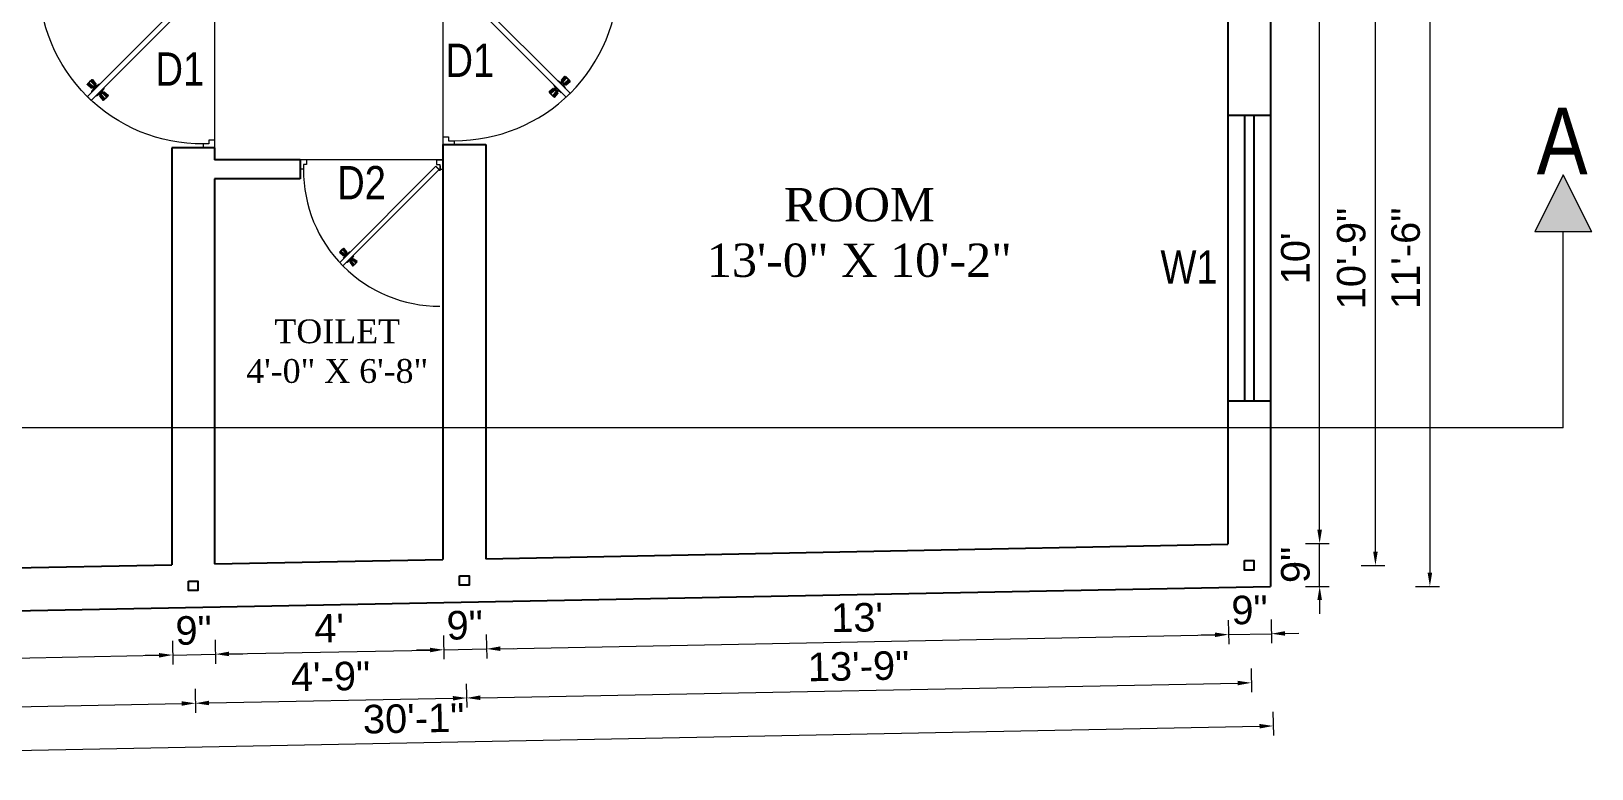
# Model space of a CAD drawing. Header units: inches. Extents: x 392906 to 410488, y -52747 to -40742.
# Drawn here: x 398750.4 to 399078.5, y -52379.1 to -52224.1 of the extents above; entities that cross this region are included whole.
import ezdxf

# ---------------------------------------------------------------- set-up
doc = ezdxf.new("R2010")
doc.units = ezdxf.units.IN
doc.header["$LTSCALE"] = 2
doc.header["$MEASUREMENT"] = 0
doc.header["$PDMODE"] = 34
doc.layers.get('0').update_dxf_attribs({"linetype": 'CONTINUOUS'})
doc.layers.get('DEFPOINTS').update_dxf_attribs({"color": 141, "linetype": 'CONTINUOUS'})
for name, color, linetype, lineweight in [('DOOR & WIN', 1, 'CONTINUOUS', 25), ('PUERTAS', 7, 'CONTINUOUS', 9), ('steps', 253, 'CONTINUOUS', 20)]:
    doc.layers.add(name, color=color, linetype=linetype, lineweight=lineweight)
doc.styles.add('Lettring Text', font='arial.ttf')
doc.styles.get("Standard").update_dxf_attribs({"font": 'ARIALN.TTF'})
doc.dimstyles.new('Copy of Standard', dxfattribs={"dimtxt": 6, "dimasz": 2.875, "dimexe": 2, "dimexo": 4, "dimgap": 2, "dimtad": 1, "dimdec": 0, "dimrnd": 1, "dimzin": 0, "dimdsep": 46, "dimlunit": 4, "dimtxsty": 'Lettring Text', "dimcen": 0.1, "dimclrd": 7, "dimclre": 7, "dimclrt": 7, "dimazin": 0, "dimtfac": 0.645, "dimtdec": 0, "dimtmove": 1, "dimatfit": 0, "dimfxl": 3, "dimfxlon": 1, "dimtfillclr": 256, "dimtolj": 1, "dimtzin": 0, "dimlwd": -1, "dimlwe": -1, "dimarcsym": 2})

# ---------------------------------------------------------------- blocks, each defined once
blk = doc.blocks.new('3ft')
at = {"layer": 'PUERTAS', "color": 6}
for p, q in [((1.01, 2.52), (25.23, 26.74)), ((26.05, 25.92), (25.23, 26.74)), ((26.05, 25.92), (1.77, 1.64)), ((0, 2.4), (0, 0)), ((0.72, 2.4), (0, 2.4)), ((1.6, 0), (0, 0)), ((0.72, 1.52), (0.72, 2.44)), ((0.8, 1.52), (0.72, 1.52)), ((0.8, 1.52), (0.8, 2.41)), ((0.8, 1.2), (0.8, 1.52)), ((1.6, 1.2), (0.8, 1.2)), ((1.57, 1.84), (0.94, 2.47)), ((1.63, 1.89), (0.97, 2.55)), ((1.63, 1.89), (1.57, 1.84)), ((1.77, 1.64), (1.57, 1.84)), ((1.6, 0), (1.6, 1.2)), ((34.4, 0), (34.4, 1.2)), ((34.4, 1.2), (35.2, 1.2)), ((34.4, 0), (36, 0)), ((35.2, 1.2), (35.2, 2.4)), ((35.2, 2.4), (36, 2.4)), ((36, 0), (36, 2.4))]:
    blk.add_line(p, q, dxfattribs=at)
at = {"layer": 'PUERTAS', "color": 1}
for p, q in [((21.7, 25.82), (22.14, 26.26)), ((22.58, 26.7), (22.14, 26.26)), ((22.67, 26.73), (22.17, 26.23)), ((22.61, 26.67), (22.58, 26.7)), ((23.45, 25.91), (22.79, 26.73)), ((21.67, 25.73), (22.17, 26.23)), ((22.49, 24.95), (21.67, 25.61)), ((21.73, 25.79), (21.7, 25.82)), ((22.6, 24.96), (23.02, 25.38)), ((22.61, 24.25), (22.92, 24.72)), ((22.62, 24.13), (22.61, 24.14)), ((22.7, 25.07), (22.71, 25.06)), ((22.82, 25.06), (23.08, 25.32)), ((22.94, 24.95), (22.83, 25.07)), ((22.92, 24.72), (22.92, 24.72)), ((22.93, 24.94), (23.19, 25.21)), ((22.93, 24.84), (22.93, 24.83)), ((23.44, 25.81), (23.02, 25.38)), ((23.34, 25.58), (23.08, 25.32)), ((23.46, 25.47), (23.19, 25.21)), ((23.33, 25.7), (23.34, 25.69)), ((23.45, 25.46), (23.33, 25.57)), ((23.44, 23.31), (23.45, 23.3)), ((23.56, 23.3), (24.03, 23.61)), ((23.57, 25.47), (23.57, 25.47)), ((24.15, 25.79), (23.68, 25.48)), ((23.68, 25.48), (23.68, 25.48)), ((24.03, 23.61), (24.03, 23.62)), ((24.14, 23.62), (24.14, 23.62)), ((24.25, 23.62), (24.51, 23.89)), ((24.27, 25.78), (24.26, 25.79)), ((24.26, 23.29), (24.69, 23.71)), ((24.26, 23.63), (24.37, 23.52)), ((24.26, 23.18), (24.92, 22.37)), ((24.37, 23.52), (24.63, 23.77)), ((24.37, 23.4), (24.37, 23.4)), ((24.78, 24.15), (24.51, 23.89)), ((24.89, 24.03), (24.63, 23.77)), ((25.11, 24.14), (24.69, 23.71)), ((24.77, 24.14), (24.88, 24.03)), ((24.79, 24.38), (24.78, 24.37)), ((24.78, 24.26), (24.78, 24.26)), ((25.1, 24.84), (24.79, 24.38)), ((25, 24.03), (25, 24.03)), ((25.09, 24.96), (25.1, 24.95)), ((25.22, 24.14), (26.03, 23.48)), ((26.04, 23.37), (25.54, 22.86)), ((26.01, 23.27), (25.57, 22.83)), ((25.98, 23.3), (26.01, 23.27)), ((25.04, 22.36), (25.54, 22.86)), ((25.1, 22.42), (25.13, 22.39)), ((25.13, 22.39), (25.57, 22.83))]:
    blk.add_line(p, q, dxfattribs=at)
at = {"layer": 'PUERTAS', "color": 8}
for p, q in [((22.13, 26.28), (21.98, 26.13)), ((22.13, 26.28), (22.27, 26.42)), ((22.29, 26.41), (22.27, 26.42)), ((23.16, 25.52), (22.34, 26.39)), ((23.3, 25.66), (22.5, 26.56)), ((23.41, 25.77), (22.65, 26.71)), ((23.46, 25.83), (22.72, 26.75)), ((22.57, 24.94), (21.65, 25.68)), ((22.63, 24.99), (21.69, 25.75)), ((22.74, 25.1), (21.84, 25.9)), ((22.88, 25.24), (22.01, 26.06)), ((22.69, 24.32), (23.02, 24.83)), ((22.95, 24.96), (22.84, 25.07)), ((22.98, 24.99), (22.86, 25.1)), ((23.03, 25.04), (22.91, 25.15)), ((22.91, 24.53), (23.1, 24.91)), ((23.11, 25.12), (22.99, 25.23)), ((23.13, 24.76), (23.18, 24.99)), ((23.28, 25.3), (23.17, 25.41)), ((23.36, 25.37), (23.25, 25.49)), ((23.31, 24.94), (23.28, 25.08)), ((23.41, 25.43), (23.3, 25.54)), ((23.46, 25.09), (23.32, 25.13)), ((23.44, 25.45), (23.33, 25.56)), ((23.64, 25.27), (23.41, 25.22)), ((23.87, 25.49), (23.49, 25.3)), ((24.08, 25.71), (23.57, 25.38)), ((23.63, 23.38), (24.14, 23.72)), ((23.84, 23.6), (24.22, 23.79)), ((24.07, 23.82), (24.3, 23.88)), ((24.25, 24), (24.39, 23.97)), ((24.25, 23.26), (24.99, 22.34)), ((24.27, 23.64), (24.38, 23.53)), ((24.3, 23.67), (24.41, 23.56)), ((24.3, 23.32), (25.06, 22.38)), ((24.35, 23.72), (24.46, 23.61)), ((24.4, 24.15), (24.43, 24.01)), ((24.41, 23.43), (25.2, 22.53)), ((24.43, 23.8), (24.54, 23.69)), ((24.58, 24.33), (24.52, 24.1)), ((24.55, 23.57), (25.37, 22.7)), ((24.6, 23.97), (24.72, 23.86)), ((24.8, 24.56), (24.61, 24.18)), ((25.02, 24.77), (24.68, 24.26)), ((24.68, 24.05), (24.79, 23.94)), ((24.73, 24.1), (24.85, 23.99)), ((24.76, 24.13), (24.87, 24.02)), ((24.83, 23.85), (25.7, 23.03)), ((24.97, 23.99), (25.87, 23.2)), ((25.08, 24.1), (26.02, 23.34)), ((25.14, 24.15), (26.06, 23.41)), ((25.72, 22.98), (25.73, 22.97)), ((25.58, 22.82), (25.43, 22.67)), ((25.58, 22.82), (25.73, 22.97)), ((0, 0), (36, 0))]:
    blk.add_line(p, q, dxfattribs=at)
at = {"layer": 'PUERTAS', "color": 2}
for p, q in [((21.99, 26.11), (21.98, 26.13)), ((25.42, 22.68), (25.43, 22.67))]:
    blk.add_line(p, q, dxfattribs=at)
at = {"layer": 'PUERTAS', "color": 6}
for radius in [0.155, 0.0752]:
    blk.add_circle((0.82, 2.56), radius, dxfattribs=at)
blk.add_arc((0.82, 2.56), 34.38, 359.7285, 90.0333, dxfattribs=at)
at = {"layer": 'PUERTAS', "color": 1}
for centre, start, end in [((22.73, 26.68), 38.9236, 135), ((22.54, 25.01), 231.0764, 315), ((22.67, 24.2), 135, 225), ((22.77, 25.12), 225, 315), ((22.99, 24.89), 135, 219.7428), ((22.87, 24.78), 315, 39.7428), ((23.28, 25.63), 315, 45), ((23.39, 25.86), 315, 38.9236), ((23.51, 23.36), 225, 315), ((23.51, 25.41), 50.2572, 135), ((23.62, 25.53), 230.2572, 315), ((24.09, 23.56), 50.2572, 135), ((24.2, 23.68), 230.2572, 315), ((24.2, 25.73), 45, 135), ((24.32, 23.23), 135, 218.9236), ((24.42, 23.46), 135, 225), ((24.84, 24.31), 135, 219.7428), ((24.72, 24.21), 315, 39.7428), ((24.94, 23.98), 45, 135), ((25.04, 24.89), 315, 45), ((25.17, 24.08), 51.0764, 135), ((25.98, 23.42), 315, 51.0764), ((24.98, 22.42), 218.9236, 315)]:
    blk.add_arc(centre, 0.08, start, end, dxfattribs=at)
blk = doc.blocks.new('*U199')
at = {"color": 3, "xscale": -1}
blk.add_blockref('3ft', (42, 0), dxfattribs=at)
blk = doc.blocks.new('2ft6in')
at = {"layer": 'PUERTAS', "color": 2}
for p, q in [((0.84, 2.1), (21.02, 22.28)), ((21.71, 21.6), (1.47, 1.37)), ((18.33, 21.76), (18.31, 21.77)), ((21.71, 21.6), (21.02, 22.28)), ((21.18, 18.9), (21.2, 18.89)), ((0, 2), (0, 0)), ((0.6, 2), (0, 2)), ((1.33, 0), (0, 0)), ((0.6, 1.26), (0.6, 2.04)), ((0.67, 1.26), (0.6, 1.26)), ((0.67, 1.26), (0.67, 2.01)), ((0.67, 1), (0.67, 1.26)), ((1.33, 1), (0.67, 1)), ((1.31, 1.53), (0.79, 2.06)), ((1.36, 1.58), (0.81, 2.12)), ((1.36, 1.58), (1.31, 1.53)), ((1.47, 1.37), (1.31, 1.53)), ((1.33, 0), (1.33, 1)), ((28.67, 0), (28.67, 1)), ((28.67, 1), (29.33, 1)), ((28.67, 0), (30, 0)), ((29.33, 1), (29.33, 2)), ((29.33, 2), (30, 2)), ((30, 0), (30, 2))]:
    blk.add_line(p, q, dxfattribs=at)
at = {"layer": 'PUERTAS', "color": 8}
for p, q in [((18.81, 20.78), (18.04, 21.4)), ((18.86, 20.83), (18.08, 21.46)), ((18.95, 20.92), (18.2, 21.58)), ((18.44, 21.9), (18.31, 21.77)), ((19.07, 21.03), (18.34, 21.72)), ((18.44, 21.9), (18.56, 22.02)), ((18.58, 22.01), (18.56, 22.02)), ((19.3, 21.26), (18.61, 22)), ((19.42, 21.38), (18.75, 22.14)), ((19.51, 21.48), (18.88, 22.26)), ((18.91, 20.27), (19.19, 20.69)), ((19.55, 21.53), (18.93, 22.3)), ((19.13, 20.8), (19.03, 20.9)), ((19.15, 20.82), (19.05, 20.92)), ((19.09, 20.44), (19.25, 20.76)), ((19.19, 20.87), (19.1, 20.96)), ((19.25, 20.93), (19.16, 21.02)), ((19.28, 20.63), (19.32, 20.83)), ((19.4, 21.08), (19.31, 21.17)), ((19.47, 21.15), (19.38, 21.24)), ((19.43, 20.78), (19.4, 20.9)), ((19.51, 21.19), (19.42, 21.28)), ((19.55, 20.91), (19.43, 20.94)), ((19.53, 21.21), (19.44, 21.3)), ((19.7, 21.06), (19.51, 21.01)), ((19.89, 21.24), (19.58, 21.08)), ((20.07, 21.42), (19.64, 21.15)), ((19.69, 19.49), (20.12, 19.76)), ((19.87, 19.67), (20.18, 19.83)), ((20.06, 19.85), (20.25, 19.9)), ((20.21, 20), (20.33, 19.97)), ((20.23, 19.7), (20.32, 19.61)), ((20.25, 19.72), (20.34, 19.63)), ((20.29, 19.76), (20.38, 19.67)), ((20.33, 20.13), (20.36, 20.01)), ((20.36, 19.83), (20.45, 19.74)), ((20.48, 20.28), (20.44, 20.08)), ((20.5, 19.98), (20.6, 19.89)), ((20.67, 20.47), (20.51, 20.15)), ((20.85, 20.64), (20.57, 20.22)), ((20.57, 20.04), (20.66, 19.95)), ((20.61, 20.09), (20.7, 19.99)), ((20.63, 20.11), (20.72, 20.01)), ((20.69, 19.87), (21.42, 19.19)), ((20.81, 19.99), (21.56, 19.33)), ((20.9, 20.08), (21.68, 19.45)), ((20.95, 20.13), (21.72, 19.51)), ((20.21, 19.38), (20.83, 18.61)), ((20.25, 19.43), (20.88, 18.65)), ((20.34, 19.53), (21, 18.77)), ((20.46, 19.64), (21.14, 18.91)), ((21.32, 19.01), (21.2, 18.89)), ((21.32, 19.01), (21.44, 19.14)), ((21.43, 19.15), (21.44, 19.14)), ((0, 0), (30, 0))]:
    blk.add_line(p, q, dxfattribs=at)
at = {"layer": 'PUERTAS', "color": 1}
for p, q in [((18.06, 21.44), (18.48, 21.86)), ((18.74, 20.79), (18.06, 21.34)), ((18.08, 21.51), (18.45, 21.88)), ((18.11, 21.49), (18.08, 21.51)), ((18.82, 22.25), (18.45, 21.88)), ((18.9, 22.28), (18.48, 21.86)), ((18.84, 22.23), (18.82, 22.25)), ((18.83, 20.8), (19.18, 21.15)), ((18.84, 20.21), (19.1, 20.6)), ((18.85, 20.11), (18.84, 20.12)), ((18.92, 20.89), (18.93, 20.88)), ((19.54, 21.59), (18.99, 22.27)), ((19.02, 20.88), (19.24, 21.1)), ((19.12, 20.8), (19.03, 20.89)), ((19.1, 20.7), (19.11, 20.69)), ((19.1, 20.6), (19.1, 20.6)), ((19.11, 20.79), (19.33, 21.01)), ((19.54, 21.5), (19.18, 21.15)), ((19.45, 21.31), (19.24, 21.1)), ((19.55, 21.22), (19.33, 21.01)), ((19.45, 21.41), (19.45, 21.41)), ((19.54, 21.22), (19.45, 21.31)), ((19.64, 21.23), (19.64, 21.23)), ((19.74, 21.24), (19.73, 21.23)), ((20.12, 21.49), (19.74, 21.24)), ((20.21, 19.69), (20.43, 19.9)), ((20.22, 21.48), (20.22, 21.49)), ((20.22, 19.41), (20.57, 19.76)), ((20.22, 19.69), (20.31, 19.6)), ((20.31, 19.6), (20.52, 19.81)), ((20.65, 20.12), (20.43, 19.9)), ((20.74, 20.03), (20.52, 19.81)), ((20.93, 20.11), (20.57, 19.76)), ((20.64, 20.11), (20.73, 20.02)), ((20.66, 20.31), (20.65, 20.31)), ((20.65, 20.21), (20.65, 20.22)), ((20.91, 20.7), (20.66, 20.31)), ((20.84, 20.02), (20.83, 20.03)), ((20.91, 20.8), (20.91, 20.79)), ((21.02, 20.12), (21.7, 19.57)), ((19.53, 19.43), (19.54, 19.42)), ((19.64, 19.42), (20.02, 19.67)), ((20.02, 19.67), (20.03, 19.68)), ((20.12, 19.68), (20.12, 19.68)), ((20.22, 19.32), (20.76, 18.64)), ((20.31, 19.5), (20.31, 19.5)), ((20.86, 18.63), (21.28, 19.05)), ((20.91, 18.68), (20.94, 18.66)), ((20.94, 18.66), (21.31, 19.03)), ((21.7, 19.47), (21.28, 19.05)), ((21.67, 19.4), (21.31, 19.03)), ((21.65, 19.42), (21.67, 19.4))]:
    blk.add_line(p, q, dxfattribs=at)
at = {"layer": 'PUERTAS', "color": 2}
for radius in [0.129, 0.0627]:
    blk.add_circle((0.68, 2.14), radius, dxfattribs=at)
at = {"layer": 'PUERTAS', "color": 8}
blk.add_arc((0.68, 2.14), 28.65, 359.7285, 90.0333, dxfattribs=at)
at = {"layer": 'PUERTAS', "color": 1}
for centre, start, end in [((18.78, 20.84), 231.0764, 315), ((18.89, 20.16), 135, 225), ((18.94, 22.23), 38.9236, 135), ((18.97, 20.93), 225, 315), ((19.16, 20.74), 135, 219.7428), ((19.06, 20.65), 315, 39.7428), ((19.4, 21.36), 315, 45), ((19.49, 21.55), 315, 38.9236), ((19.6, 21.18), 50.2572, 135), ((19.68, 21.28), 230.2572, 315), ((20.07, 19.63), 50.2572, 135), ((20.17, 21.44), 45, 135), ((20.7, 20.26), 135, 219.7428), ((20.6, 20.17), 315, 39.7428), ((20.78, 19.98), 45, 135), ((20.87, 20.75), 315, 45), ((20.98, 20.07), 51.0764, 135), ((19.59, 19.47), 225, 315), ((20.16, 19.73), 230.2572, 315), ((20.27, 19.36), 135, 218.9236), ((20.35, 19.55), 135, 225), ((20.82, 18.68), 218.9236, 315), ((21.65, 19.52), 315, 51.0764)]:
    blk.add_arc(centre, 0.0667, start, end, dxfattribs=at)
blk = doc.blocks.new('*U202')
at = {"color": 3}
blk.add_blockref('2ft6in', (0, 0), dxfattribs=at)
blk = doc.blocks.new('*D1285')
at = {"layer": 'DEFPOINTS', "color": 0, "ltscale": 0.5, "transparency": 16777216}
for p in [(398779.94, -52345.27), (398658.73, -52347.61), (398780.13, -52355.22)]:
    blk.add_point(p, dxfattribs=at)
at = {"layer": 'steps', "color": 7, "ltscale": 0.5, "transparency": 16777216}
for p, q in [((398780.07, -52352.22), (398780.17, -52357.22)), ((398658.86, -52354.57), (398658.96, -52359.57)), ((398661.8, -52357.51), (398777.26, -52355.28))]:
    blk.add_line(p, q, dxfattribs=at)
for points in [[(398661.79, -52357.04), (398661.81, -52357.99), (398658.92, -52357.57)], [(398777.25, -52354.8), (398777.27, -52355.76), (398780.13, -52355.22)]]:
    blk.add_solid(points, dxfattribs=at)
at = {"layer": 'steps', "color": 7, "ltscale": 0.5, "transparency": 16777216, "insert": (398719.43, -52351.33), "char_height": 6, "attachment_point": 5, "rotation": 1.1097, "style": 'Lettring Text'}
blk.add_mtext('\\A1;10\'-1"', dxfattribs=at)
blk = doc.blocks.new('*D1286')
at = {"layer": 'DEFPOINTS', "color": 0, "ltscale": 0.5, "transparency": 16777216}
for p in [(398779.94, -52345.27), (398788.94, -52345.09), (398789.13, -52355.05)]:
    blk.add_point(p, dxfattribs=at)
at = {"layer": 'steps', "color": 7, "ltscale": 0.5, "transparency": 16777216}
for p, q in [((398780.07, -52352.22), (398780.17, -52357.22)), ((398789.07, -52352.05), (398789.17, -52357.05)), ((398777.26, -52355.28), (398774.38, -52355.33)), ((398780.13, -52355.22), (398789.13, -52355.05)), ((398792.01, -52354.99), (398794.88, -52354.94))]:
    blk.add_line(p, q, dxfattribs=at)
for points in [[(398777.25, -52354.8), (398777.27, -52355.76), (398780.13, -52355.22)], [(398792, -52354.51), (398792.01, -52355.47), (398789.13, -52355.05)]]:
    blk.add_solid(points, dxfattribs=at)
at = {"layer": 'steps', "color": 7, "ltscale": 0.5, "transparency": 16777216, "insert": (398784.53, -52350.07), "char_height": 6, "attachment_point": 5, "rotation": 1.1097, "style": 'Lettring Text'}
blk.add_mtext('\\A1;9"', dxfattribs=at)
blk = doc.blocks.new('*D1287')
at = {"layer": 'DEFPOINTS', "color": 0, "ltscale": 0.5, "transparency": 16777216}
for p in [(398788.94, -52345.09), (398836.94, -52344.16), (398837.13, -52354.12)]:
    blk.add_point(p, dxfattribs=at)
at = {"layer": 'steps', "color": 7, "ltscale": 0.5, "transparency": 16777216}
for p, q in [((398789.07, -52352.05), (398789.17, -52357.05)), ((398837.07, -52351.12), (398837.17, -52356.12)), ((398792.01, -52354.99), (398834.26, -52354.17))]:
    blk.add_line(p, q, dxfattribs=at)
for points in [[(398834.25, -52353.7), (398834.27, -52354.65), (398837.13, -52354.12)], [(398792, -52354.51), (398792.01, -52355.47), (398789.13, -52355.05)]]:
    blk.add_solid(points, dxfattribs=at)
at = {"layer": 'steps', "color": 7, "ltscale": 0.5, "transparency": 16777216, "insert": (398813.03, -52349.58), "char_height": 6, "attachment_point": 5, "rotation": 1.1097, "style": 'Lettring Text'}
blk.add_mtext("\\A1;4'", dxfattribs=at)
blk = doc.blocks.new('*D1288')
at = {"layer": 'DEFPOINTS', "color": 0, "ltscale": 0.5, "transparency": 16777216}
for p in [(398845.94, -52343.99), (398836.94, -52344.16), (398846.13, -52353.94)]:
    blk.add_point(p, dxfattribs=at)
at = {"layer": 'steps', "color": 7, "ltscale": 0.5, "transparency": 16777216}
for p, q in [((398837.07, -52351.12), (398837.17, -52356.12)), ((398837.13, -52354.12), (398846.13, -52353.94)), ((398846.07, -52350.94), (398846.17, -52355.94)), ((398849.01, -52353.89), (398851.88, -52353.83)), ((398834.26, -52354.17), (398831.38, -52354.23))]:
    blk.add_line(p, q, dxfattribs=at)
for points in [[(398834.25, -52353.7), (398834.27, -52354.65), (398837.13, -52354.12)], [(398849, -52353.41), (398849.01, -52354.37), (398846.13, -52353.94)]]:
    blk.add_solid(points, dxfattribs=at)
at = {"layer": 'steps', "color": 7, "ltscale": 0.5, "transparency": 16777216, "insert": (398841.53, -52348.97), "char_height": 6, "attachment_point": 5, "rotation": 1.1097, "style": 'Lettring Text'}
blk.add_mtext('\\A1;9"', dxfattribs=at)
blk = doc.blocks.new('*D1289')
at = {"layer": 'DEFPOINTS', "color": 0, "ltscale": 0.5, "transparency": 16777216}
for p in [(398845.94, -52343.99), (399001.94, -52340.97), (399002.13, -52350.92)]:
    blk.add_point(p, dxfattribs=at)
at = {"layer": 'steps', "color": 7, "ltscale": 0.5, "transparency": 16777216}
for p, q in [((399002.07, -52347.92), (399002.17, -52352.92)), ((398846.07, -52350.94), (398846.17, -52355.94)), ((398849.01, -52353.89), (398999.26, -52350.98))]:
    blk.add_line(p, q, dxfattribs=at)
for points in [[(398999.25, -52350.5), (398999.27, -52351.46), (399002.13, -52350.92)], [(398849, -52353.41), (398849.01, -52354.37), (398846.13, -52353.94)]]:
    blk.add_solid(points, dxfattribs=at)
at = {"layer": 'steps', "color": 7, "ltscale": 0.5, "transparency": 16777216, "insert": (398924.03, -52347.37), "char_height": 6, "attachment_point": 5, "rotation": 1.1097, "style": 'Lettring Text'}
blk.add_mtext("\\A1;13'", dxfattribs=at)
blk = doc.blocks.new('*D1290')
at = {"layer": 'DEFPOINTS', "color": 0, "ltscale": 0.5, "transparency": 16777216}
for p in [(399010.94, -52340.79), (399001.94, -52340.97), (399011.13, -52350.75)]:
    blk.add_point(p, dxfattribs=at)
at = {"layer": 'steps', "color": 7, "ltscale": 0.5, "transparency": 16777216}
for p, q in [((399002.07, -52347.92), (399002.17, -52352.92)), ((399011.07, -52347.75), (399011.17, -52352.75)), ((399014.01, -52350.69), (399016.88, -52350.64)), ((398999.26, -52350.98), (398996.38, -52351.03)), ((399002.13, -52350.92), (399011.13, -52350.75))]:
    blk.add_line(p, q, dxfattribs=at)
for points in [[(398999.25, -52350.5), (398999.27, -52351.46), (399002.13, -52350.92)], [(399014, -52350.21), (399014.01, -52351.17), (399011.13, -52350.75)]]:
    blk.add_solid(points, dxfattribs=at)
at = {"layer": 'steps', "color": 7, "ltscale": 0.5, "transparency": 16777216, "insert": (399006.53, -52345.77), "char_height": 6, "attachment_point": 5, "rotation": 1.1097, "style": 'Lettring Text'}
blk.add_mtext('\\A1;9"', dxfattribs=at)
blk = doc.blocks.new('*D1301')
at = {"layer": 'DEFPOINTS', "color": 0, "ltscale": 0.5, "transparency": 16777216}
for p in [(398784.44, -52340.68), (398653.72, -52343.21), (398784.92, -52365.36)]:
    blk.add_point(p, dxfattribs=at)
at = {"layer": 'steps', "color": 7, "ltscale": 0.5, "transparency": 16777216}
for p, q in [((398784.86, -52362.36), (398784.95, -52367.36)), ((398654.14, -52364.89), (398654.23, -52369.89)), ((398657.07, -52367.84), (398782.04, -52365.41))]:
    blk.add_line(p, q, dxfattribs=at)
for points in [[(398782.03, -52364.94), (398782.05, -52365.89), (398784.92, -52365.36)], [(398657.06, -52367.36), (398657.08, -52368.31), (398654.19, -52367.89)]]:
    blk.add_solid(points, dxfattribs=at)
at = {"layer": 'steps', "color": 7, "ltscale": 0.5, "transparency": 16777216, "insert": (398719.46, -52361.56), "char_height": 6, "attachment_point": 5, "rotation": 1.1097, "style": 'Lettring Text'}
blk.add_mtext('\\A1;10\'-11"', dxfattribs=at)
blk = doc.blocks.new('*D1302')
at = {"layer": 'DEFPOINTS', "color": 0, "ltscale": 0.5, "transparency": 16777216}
for p in [(398784.44, -52340.68), (398841.44, -52339.57), (398841.92, -52364.25)]:
    blk.add_point(p, dxfattribs=at)
at = {"layer": 'steps', "color": 7, "ltscale": 0.5, "transparency": 16777216}
for p, q in [((398784.86, -52362.36), (398784.95, -52367.36)), ((398841.86, -52361.26), (398841.95, -52366.25)), ((398787.79, -52365.3), (398839.04, -52364.31))]:
    blk.add_line(p, q, dxfattribs=at)
for points in [[(398787.78, -52364.82), (398787.8, -52365.78), (398784.92, -52365.36)], [(398839.03, -52363.83), (398839.05, -52364.79), (398841.92, -52364.25)]]:
    blk.add_solid(points, dxfattribs=at)
at = {"layer": 'steps', "color": 7, "ltscale": 0.5, "transparency": 16777216, "insert": (398813.32, -52359.74), "char_height": 6, "attachment_point": 5, "rotation": 1.1097, "style": 'Lettring Text'}
blk.add_mtext('\\A1;4\'-9"', dxfattribs=at)
blk = doc.blocks.new('*D1303')
at = {"layer": 'DEFPOINTS', "color": 0, "ltscale": 0.5, "transparency": 16777216}
for p in [(399006.44, -52336.38), (398841.44, -52339.57), (399006.92, -52361.06)]:
    blk.add_point(p, dxfattribs=at)
at = {"layer": 'steps', "color": 7, "ltscale": 0.5, "transparency": 16777216}
for p, q in [((399006.86, -52358.06), (399006.95, -52363.06)), ((398841.86, -52361.26), (398841.95, -52366.25)), ((398844.79, -52364.2), (399004.04, -52361.11))]:
    blk.add_line(p, q, dxfattribs=at)
for points in [[(398844.78, -52363.72), (398844.8, -52364.68), (398841.92, -52364.25)], [(399004.03, -52360.64), (399004.05, -52361.59), (399006.92, -52361.06)]]:
    blk.add_solid(points, dxfattribs=at)
at = {"layer": 'steps', "color": 7, "ltscale": 0.5, "transparency": 16777216, "insert": (398924.32, -52357.59), "char_height": 6, "attachment_point": 5, "rotation": 1.1097, "style": 'Lettring Text'}
blk.add_mtext('\\A1;13\'-9"', dxfattribs=at)
blk = doc.blocks.new('*D1304')
at = {"layer": 'DEFPOINTS', "color": 0, "ltscale": 0.5, "transparency": 16777216}
for p in [(399010.94, -52340.79), (398649.69, -52347.79), (399011.51, -52370.13)]:
    blk.add_point(p, dxfattribs=at)
at = {"layer": 'steps', "color": 7, "ltscale": 0.5, "transparency": 16777216}
for p, q in [((398653.14, -52377.07), (399008.63, -52370.19)), ((399011.45, -52367.13), (399011.55, -52372.13)), ((398650.2, -52374.13), (398650.3, -52379.13))]:
    blk.add_line(p, q, dxfattribs=at)
for points in [[(399008.62, -52369.71), (399008.64, -52370.67), (399011.51, -52370.13)], [(398653.13, -52376.59), (398653.15, -52377.55), (398650.26, -52377.13)]]:
    blk.add_solid(points, dxfattribs=at)
at = {"layer": 'steps', "color": 7, "ltscale": 0.5, "transparency": 16777216, "insert": (398830.79, -52368.57), "char_height": 6, "attachment_point": 5, "rotation": 1.1097, "style": 'Lettring Text'}
blk.add_mtext('\\A1;30\'-1"', dxfattribs=at)
blk = doc.blocks.new('*D1297')
at = {"layer": 'DEFPOINTS', "color": 0, "ltscale": 0.5, "transparency": 16777216}
for p in [(399010.94, -52331.79), (399021.27, -52331.79), (399010.94, -52340.79)]:
    blk.add_point(p, dxfattribs=at)
at = {"layer": 'steps', "color": 7, "ltscale": 0.5, "transparency": 16777216}
for p, q in [((399021.27, -52328.91), (399021.27, -52326.04)), ((399018.27, -52331.79), (399023.27, -52331.79)), ((399021.27, -52340.79), (399021.27, -52331.79)), ((399018.27, -52340.79), (399023.27, -52340.79)), ((399021.27, -52343.67), (399021.27, -52346.54))]:
    blk.add_line(p, q, dxfattribs=at)
for points in [[(399020.79, -52328.91), (399021.75, -52328.91), (399021.27, -52331.79)], [(399020.79, -52343.67), (399021.75, -52343.67), (399021.27, -52340.79)]]:
    blk.add_solid(points, dxfattribs=at)
at = {"layer": 'steps', "color": 7, "ltscale": 0.5, "transparency": 16777216, "insert": (399016.2, -52336.29), "char_height": 6, "attachment_point": 5, "rotation": 90, "style": 'Lettring Text'}
blk.add_mtext('\\A1;9"', dxfattribs=at)
blk = doc.blocks.new('*D1298')
at = {"layer": 'DEFPOINTS', "color": 0, "ltscale": 0.5, "transparency": 16777216}
for p in [(399010.94, -52211.94), (399021.27, -52211.94), (399010.94, -52331.79)]:
    blk.add_point(p, dxfattribs=at)
at = {"layer": 'steps', "color": 7, "ltscale": 0.5, "transparency": 16777216}
for p, q in [((399018.27, -52211.94), (399023.27, -52211.94)), ((399021.27, -52328.91), (399021.27, -52214.82)), ((399018.27, -52331.79), (399023.27, -52331.79))]:
    blk.add_line(p, q, dxfattribs=at)
for points in [[(399020.79, -52214.82), (399021.75, -52214.82), (399021.27, -52211.94)], [(399020.79, -52328.91), (399021.75, -52328.91), (399021.27, -52331.79)]]:
    blk.add_solid(points, dxfattribs=at)
at = {"layer": 'steps', "color": 7, "ltscale": 0.5, "transparency": 16777216, "insert": (399016.2, -52271.87), "char_height": 6, "attachment_point": 5, "rotation": 90, "style": 'Lettring Text'}
blk.add_mtext("\\A1;10'", dxfattribs=at)
blk = doc.blocks.new('*D1274')
at = {"layer": 'DEFPOINTS', "color": 0, "ltscale": 0.5, "transparency": 16777216}
for p in [(399006.44, -52207.44), (399033, -52207.44), (399006.44, -52336.38)]:
    blk.add_point(p, dxfattribs=at)
at = {"layer": 'steps', "color": 7, "ltscale": 0.5, "transparency": 16777216}
for p, q in [((399030, -52207.44), (399035, -52207.44)), ((399033, -52333.5), (399033, -52210.32)), ((399030, -52336.38), (399035, -52336.38))]:
    blk.add_line(p, q, dxfattribs=at)
for points in [[(399032.52, -52210.32), (399033.48, -52210.32), (399033, -52207.44)], [(399032.52, -52333.5), (399033.48, -52333.5), (399033, -52336.38)]]:
    blk.add_solid(points, dxfattribs=at)
at = {"layer": 'steps', "color": 7, "ltscale": 0.5, "transparency": 16777216, "insert": (399027.94, -52271.91), "char_height": 6, "attachment_point": 5, "rotation": 90, "style": 'Lettring Text'}
blk.add_mtext('\\A1;10\'-9"', dxfattribs=at)
blk = doc.blocks.new('*D1276')
at = {"layer": 'DEFPOINTS', "color": 0, "ltscale": 0.5, "transparency": 16777216}
for p in [(399010.94, -52202.94), (399010.94, -52340.79), (399044.45, -52340.79)]:
    blk.add_point(p, dxfattribs=at)
at = {"layer": 'steps', "color": 7, "ltscale": 0.5, "transparency": 16777216}
for p, q in [((399041.45, -52202.94), (399046.45, -52202.94)), ((399044.45, -52205.82), (399044.45, -52337.92)), ((399041.45, -52340.79), (399046.45, -52340.79))]:
    blk.add_line(p, q, dxfattribs=at)
for points in [[(399043.97, -52205.82), (399044.92, -52205.82), (399044.45, -52202.94)], [(399043.97, -52337.92), (399044.92, -52337.92), (399044.45, -52340.79)]]:
    blk.add_solid(points, dxfattribs=at)
at = {"layer": 'steps', "color": 7, "ltscale": 0.5, "transparency": 16777216, "insert": (399039.38, -52271.87), "char_height": 6, "attachment_point": 5, "rotation": 90, "style": 'Lettring Text'}
blk.add_mtext('\\A1;11\'-6"', dxfattribs=at)

msp = doc.modelspace()

# ---------------------------------------------------------------- hatches: boundary and pattern name
at = {"linetype": 'ByBlock', "lineweight": 5}
msp.add_hatch(color=7, dxfattribs=at).paths.add_polyline_path([(399072.49, -52254.29), (399078.49, -52266.29), (399066.49, -52266.29)])

# ---------------------------------------------------------------- linework, layer by layer
at = {"ltscale": 0.5}
for p, q in [((399010.94, -52202.94), (399010.94, -52340.79)), ((399001.94, -52211.94), (399001.94, -52331.96)), ((399010.94, -52241.87), (399001.94, -52241.87)), ((399005.44, -52241.87), (399005.44, -52301.87)), ((399007.44, -52241.87), (399007.44, -52301.87)), ((398779.94, -52248.62), (398779.94, -52336.26)), ((398788.94, -52248.62), (398779.94, -52248.62)), ((398788.94, -52248.62), (398788.94, -52251.16)), ((398836.94, -52247.94), (398836.94, -52335.16)), ((398836.94, -52247.94), (398845.94, -52247.94)), ((398845.94, -52247.94), (398845.94, -52334.99)), ((398806.96, -52251.16), (398788.94, -52251.16)), ((398806.96, -52251.16), (398806.96, -52255.16)), ((398788.94, -52255.16), (398788.94, -52336.09)), ((398806.96, -52255.16), (398788.94, -52255.16)), ((399010.94, -52301.87), (399001.94, -52301.87)), ((398845.94, -52334.99), (399001.94, -52331.96)), ((398648.7, -52338.81), (398779.94, -52336.26)), ((398788.94, -52336.09), (398836.94, -52335.16)), ((398649.69, -52347.79), (399010.94, -52340.79))]:
    msp.add_line(p, q, dxfattribs=at)
at = {"color": 7, "linetype": 'ByBlock', "lineweight": 5}
for p, q in [((399072.49, -52254.29), (399066.49, -52266.29)), ((399078.49, -52266.29), (399072.49, -52254.29)), ((399078.49, -52266.29), (399066.49, -52266.29)), ((399072.49, -52307.46), (399072.49, -52266.29)), ((399072.49, -52307.46), (398578.17, -52307.46))]:
    msp.add_line(p, q, dxfattribs=at)
at = {"ltscale": 0.5}
for points in [[(399005.44, -52335.38), (399007.44, -52335.38), (399007.44, -52337.38), (399005.44, -52337.38)], [(398783.44, -52339.68), (398785.44, -52339.68), (398785.44, -52341.68), (398783.44, -52341.68)], [(398840.44, -52338.57), (398842.44, -52338.57), (398842.44, -52340.57), (398840.44, -52340.57)]]:
    msp.add_lwpolyline(points, close=True, dxfattribs=at)

# ---------------------------------------------------------------- block references
at = {"layer": 'DOOR & WIN'}
for name, p, rotation in [('*U199', (398788.94, -52254.62), 90.00000000000001), ('*U202', (398836.96, -52251.15), 180)]:
    msp.add_blockref(name, p, dxfattribs=dict(at, rotation=rotation))
at = {"layer": 'DOOR & WIN', "xscale": -1, "rotation": 270}
msp.add_blockref('*U199', (398836.94, -52253.94), dxfattribs=at)

# ---------------------------------------------------------------- texts
at = {"color": 7, "linetype": 'ByBlock', "lineweight": 5, "insert": (399077.61, -52240.19), "char_height": 14, "width": 26.5803, "attachment_point": 3}
msp.add_mtext('A', dxfattribs=at)
at = {"layer": 'steps', "color": 7, "ltscale": 0.3, "char_height": 7, "attachment_point": 2}
for s, insert in [('{\\W1;D1}', (398781.64, -52228.59)), ('{\\W1;D1}', (398842.61, -52226.74)), ('D2', (398819.84, -52252.46))]:
    msp.add_mtext_dynamic_manual_height_columns(s, width=18.6213, gutter_width=40, heights=[0], dxfattribs=dict(at, insert=insert))
at = {"layer": 'steps', "color": 7, "ltscale": 0.3}
for s, insert, char_height, width, attachment_point in [('{\\fTimes New Roman|b0|i0|c0|p18;ROOM\\P13\'-0" X 10\'-2"}', (398924.48, -52257.09), 7, 67.6616, 2), ('W1', (398993.82, -52277.2), 7, 18.6213, 8), ('{\\fTimes New Roman|b0|i0|c0|p18;TOILET\\P4\'-0" X 6\'-8"}', (398814.73, -52284.7), 5, 67.6616, 2)]:
    msp.add_mtext(s, dxfattribs=dict(at, insert=insert, char_height=char_height, width=width, attachment_point=attachment_point))

# ---------------------------------------------------------------- dimensions: what is measured, and where the dimension line sits
at = {"layer": 'steps', "ltscale": 0.5}
for base, p1, p2, angle, picture, middle in [((399044.45, -52340.79), (399010.94, -52202.94), (399010.94, -52340.79), 90, '*D1276', (399039.38, -52271.87)), ((399033, -52207.44), (399006.44, -52336.38), (399006.44, -52207.44), 90, '*D1274', (399027.94, -52271.91)), ((399021.27, -52211.94), (399010.94, -52331.79), (399010.94, -52211.94), 90, '*D1298', (399016.2, -52271.87)), ((399006.92, -52361.06), (398841.44, -52339.57), (399006.44, -52336.38), 181.1097, '*D1303', (398924.32, -52357.59)), ((398841.92, -52364.25), (398784.44, -52340.68), (398841.44, -52339.57), 181.1097, '*D1302', (398813.32, -52359.74)), ((399002.13, -52350.92), (398845.94, -52343.99), (399001.94, -52340.97), 181.1097, '*D1289', (398924.03, -52347.37)), ((398780.13, -52355.22), (398658.73, -52347.61), (398779.94, -52345.27), 181.1097, '*D1285', (398719.43, -52351.33)), ((398837.13, -52354.12), (398788.94, -52345.09), (398836.94, -52344.16), 181.1097, '*D1287', (398813.03, -52349.58))]:
    dim = msp.add_linear_dim(base=base, p1=p1, p2=p2, angle=angle, dimstyle='Copy of Standard', dxfattribs=at)
    dim.commit()
    dim.dimension.update_dxf_attribs({"geometry": picture, "text_midpoint": middle})
for base, p1, p2, angle, picture, middle in [((399021.27, -52331.79), (399010.94, -52340.79), (399010.94, -52331.79), 90, '*D1297', (399021.27, -52336.29)), ((399011.13, -52350.75), (399001.94, -52340.97), (399010.94, -52340.79), 181.1097, '*D1290', (399006.63, -52350.84)), ((398846.13, -52353.94), (398836.94, -52344.16), (398845.94, -52343.99), 181.1097, '*D1288', (398841.63, -52354.03)), ((398789.13, -52355.05), (398779.94, -52345.27), (398788.94, -52345.09), 181.1097, '*D1286', (398784.63, -52355.14))]:
    dim = msp.add_linear_dim(base=base, p1=p1, p2=p2, angle=angle, dimstyle='Copy of Standard', dxfattribs=at)
    dim.commit()
    dim.dimension.update_dxf_attribs({"geometry": picture, "text_midpoint": middle, "dimtype": 160})
for p1, p2, distance, picture, middle in [((398649.69, -52347.79), (399010.94, -52340.79), -29.35, '*D1304', (398830.79, -52368.57)), ((398653.72, -52343.21), (398784.44, -52340.68), -24.69, '*D1301', (398719.46, -52361.56))]:
    dim = msp.add_aligned_dim(p1=p1, p2=p2, distance=distance, dimstyle='Copy of Standard', dxfattribs=at)
    dim.commit()
    dim.dimension.update_dxf_attribs({"geometry": picture, "text_midpoint": middle})

doc.saveas('drawing.dxf')
